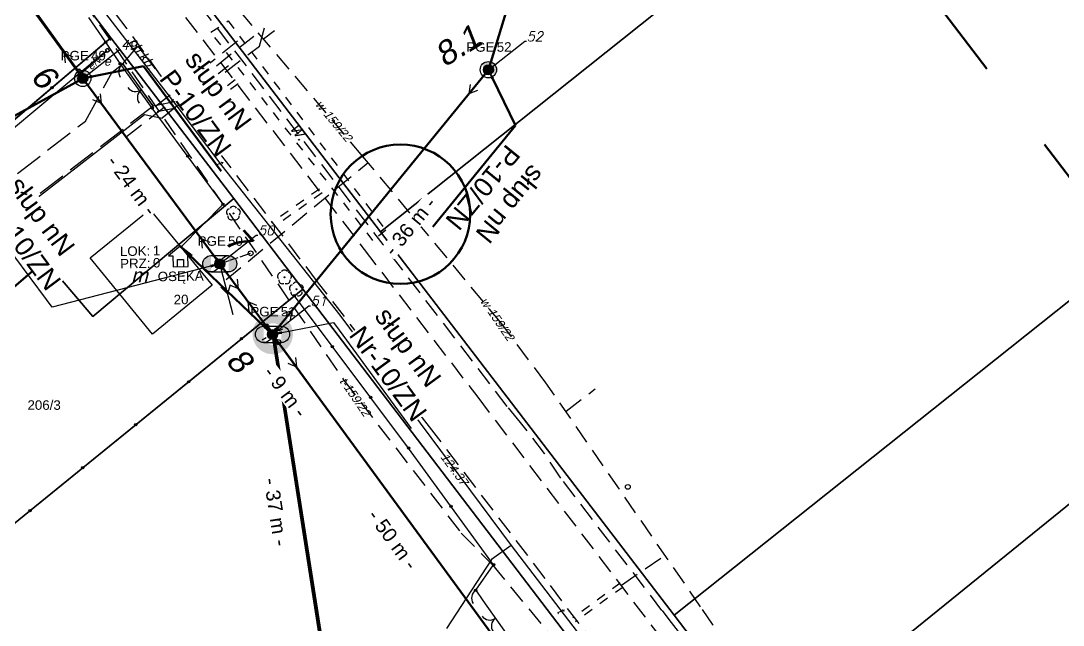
# Model space of a CAD drawing. Header units: metres. Extents: x 7542702 to 7555152, y 5804026 to 5815503.
# Drawn here: x 7544604.7 to 7544714, y 5807635.1 to 5807698.5 of the extents above; entities that cross this region are included whole.
import ezdxf
from ezdxf import colors
from ezdxf.entities.mleader import LeaderData, LeaderLine
from ezdxf.enums import TextEntityAlignment as Align
from ezdxf.math import Vec2, Vec3

# ---------------------------------------------------------------- set-up
doc = ezdxf.new("R2010")
doc.units = ezdxf.units.M
for name, pattern in [('4001', [0]), ('4002', [2, 1, -1]), ('4003', [3, 2, -1]), ('4004', [4, 3, -1])]:
    doc.linetypes.add(name, pattern=pattern)
doc.layers.add('!tele', color=30, linetype='Continuous', lineweight=50, plot=False)
for name, color, linetype, lineweight in [('!trafo', 6, '4002', 50), ('_KABEL_ABONENCKI_NAPOWIETRZNY', 104, 'Continuous', 50), ('_MUFA', 202, 'Continuous', 30), ('_numery slupow etap 4 cz. 2', 7, 'Continuous', 40), ('_PA_OPCJONALNE', 1, 'Continuous', 30), ('_PRZEWIESZENIA', 6, 'Continuous', 50), ('_SIEC_NAPOWIETRZNA', 5, 'Continuous', 50), ('_SLUP_DZIERZAWIONY_ENERGETYCZNY', 1, 'Continuous', 30)]:
    doc.layers.add(name, color=color, linetype=linetype, lineweight=lineweight)
for name, color, linetype in [('_MM mufy', 3, 'Continuous'), ('_MM opisy', 7, 'Continuous'), ('_MM slupy', 5, 'Continuous'), ('Budynki', 7, 'Continuous'), ('Drogi', 135, 'Continuous'), ('Dzialki', 165, 'Continuous'), ('Linie_napowietrzne', 184, 'Continuous'), ('makro-numeracja-punktow', 7, 'Continuous'), ('Ogrodzenia', 184, 'Continuous'), ('Projekty', 252, 'Continuous'), ('Roslinnosc', 104, 'Continuous'), ('Uz_Energia', 1, 'Continuous'), ('Uz_Specjalne', 7, 'Continuous'), ('Uz_Telekomunikacja', 252, 'Continuous'), ('Wody', 184, 'Continuous')]:
    doc.layers.add(name, color=color, linetype=linetype)
doc.layers.add('DIM', color=7, linetype='Continuous', plot=False)
doc.layers.get('_MUFA').off()
doc.styles.add('DYN_DIM', font='arial.ttf')
doc.styles.add('GeodText', font='romans.shx', dxfattribs={"oblique": 14.323945})
doc.styles.get("Standard").update_dxf_attribs({"font": 'arial.ttf'})
doc.dimstyles.new('opis linie', dxfattribs={"dimtxt": 1.5, "dimasz": 0.18, "dimexe": 0.18, "dimexo": 0.0625, "dimgap": 2.5, "dimtad": 4, "dimdec": 0, "dimzin": 0, "dimdsep": 46, "dimtxsty": 'Standard', "dimcen": 0.09, "dimse1": 1, "dimse2": 1, "dimsd1": 1, "dimsd2": 1, "dimclrt": 256, "dimadec": 0, "dimazin": 0, "dimtfac": 1, "dimtdec": 0, "dimtofl": 0, "dimtmove": 0, "dimatfit": 3, "dimfxl": 1, "dimtfill": 1, "dimtolj": 1, "dimtzin": 0, "dimarcsym": 0})
doc.dimstyles.get("Standard").update_dxf_attribs({"dimtxt": 0.18, "dimasz": 0.18, "dimexe": 0.18, "dimexo": 0.0625, "dimgap": 0.09, "dimtad": 0, "dimtih": 1, "dimtoh": 1, "dimdec": 4, "dimzin": 0, "dimdsep": 46, "dimtxsty": 'Standard', "dimcen": 0.09, "dimadec": 0, "dimazin": 0, "dimtfac": 1, "dimtdec": 4, "dimtofl": 0, "dimtmove": 0, "dimatfit": 3, "dimfxl": 1, "dimtolj": 1, "dimtzin": 0, "dimarcsym": 0})

# ---------------------------------------------------------------- blocks, each defined once
blk = doc.blocks.new('1281')
at = {"layer": 'Ogrodzenia', "color": 184, "linetype": 'Continuous'}
for radius in [0.24, 0.16, 0.08]:
    blk.add_circle((0, 0), radius, dxfattribs=at)
blk = doc.blocks.new('2284')
at = {"layer": 'Ogrodzenia', "color": 184, "linetype": 'Continuous'}
blk.add_line((0, 0), (0, 1), dxfattribs=at)
blk = doc.blocks.new('1284')
at = {"layer": 'Ogrodzenia', "color": 184, "linetype": 'Continuous'}
blk.add_arc((0, 2), 2, 270, 0, dxfattribs=at)
blk = doc.blocks.new('2283')
at = {"layer": 'Ogrodzenia', "color": 184, "linetype": 'Continuous'}
blk.add_line((0, 0), (0, 1), dxfattribs=at)
blk = doc.blocks.new('1283')
at = {"layer": 'Ogrodzenia', "color": 184, "linetype": 'Continuous'}
for centre, start, end in [((0, 2), 270, 0), ((0, -2), 0, 90)]:
    blk.add_arc(centre, 2, start, end, dxfattribs=at)
blk = doc.blocks.new('1422')
at = {"layer": 'Roslinnosc', "color": 104, "linetype": 'Continuous'}
blk.add_circle((0, 0), 0.1, dxfattribs=at)
for centre, start, end in [((-0.71, 0.23), 102.5, 221.75), ((0, 0.75), 30.19, 149.77), ((0.71, 0.23), 318.3, 77.49), ((-0.44, -0.61), 174.33, 293.45), ((0.44, -0.61), 246.24, 5.74)]:
    blk.add_arc(centre, 0.75, start, end, dxfattribs=at)
blk = doc.blocks.new('1363')
at = {"layer": 'Linie_napowietrzne', "color": 184, "linetype": 'Continuous'}
for p, q in [((0, 1.5), (0, 2.5)), ((-1.5, 0), (-2.5, 0)), ((1.5, 0), (2.5, 0)), ((0, -1.5), (0, -2.5))]:
    blk.add_line(p, q, dxfattribs=at)
blk.add_circle((0, 0), 0.5, dxfattribs=at)
blk = doc.blocks.new('2361')
at = {"layer": 'Linie_napowietrzne', "color": 184, "linetype": 'Continuous'}
for p, q in [((0, 0.66), (0, 1)), ((0, 0.33), (0, 0.6)), ((0, 0), (0, 0.3))]:
    blk.add_line(p, q, dxfattribs=at)
blk = doc.blocks.new('1361')
at = {"layer": 'Linie_napowietrzne', "color": 184, "linetype": 'Continuous'}
blk.add_circle((0, 0), 0.5, dxfattribs=at)
blk = doc.blocks.new('1366')
at = {"layer": 'Linie_napowietrzne', "color": 184, "linetype": 'Continuous'}
for p, q in [((0, 1), (0, 11)), ((-1, 4.8), (0, 6.5)), ((1, 4.8), (0, 6.5))]:
    blk.add_line(p, q, dxfattribs=at)
blk = doc.blocks.new('1766')
at = {"layer": 'Uz_Energia', "color": 1, "linetype": 'Continuous'}
for radius in [0.16, 0.08]:
    blk.add_circle((0, 0), radius, dxfattribs=at)
blk = doc.blocks.new('1756')
at = {"layer": 'Uz_Telekomunikacja', "color": 220, "linetype": 'Continuous'}
for radius in [0.16, 0.08]:
    blk.add_circle((0, 0), radius, dxfattribs=at)
blk = doc.blocks.new('ADRES')
for points in [[(0.79, -2.15), (0.79, -2.15), (0.79, -0.99), (1.24, -0.99), (0, 0), (-1.24, -0.99), (-0.79, -0.99), (-0.79, -2.15), (0.79, -2.15), (0.79, -2.15)], [(-0.31, -2.15), (-0.31, -1.4), (0.31, -1.4), (0.31, -2.15)]]:
    blk.add_lwpolyline(points)
at = {"color": 212, "insert": (-3.15, -0.43), "char_height": 1, "width": 1e-16, "attachment_point": 6}
blk.add_mtext('LOK:  ', dxfattribs=at)
at = {"color": 4, "insert": (-3.15, -1.72), "char_height": 1, "width": 1e-16, "attachment_point": 6}
blk.add_mtext('PRZ: ', dxfattribs=at)
at = {"color": 7}
for tag, flags, p in [('ID_OBSZARU', 13, (29.07, 23.06)), ('WOJEWODZTWO', 13, (23.29, 19.95)), ('POWIAT', 13, (29.07, 18.51)), ('GMINA', 13, (29.07, 16.8)), ('TERC', 13, (29.07, 15.22)), ('SIMC', 13, (29.07, 13.42)), ('ULIC', 13, (29.07, 11.76)), ('SZEROKOSC_GEOGRAFICZNA', 13, (18.71, 10.18)), ('DLUGOSC_GEOGRAFICZNA', 13, (29.07, 8.25)), ('KATEGORIA_STAWKI_JEDNOSTKOWEJ_100', 13, (29.07, 4.77)), ('KWOTA_STAWKI_JEDNOSTKOWEJ_100', 13, (29.07, 2.89)), ('DOFINANSOWANIE_95', 13, (29.07, 0.87)), ('MIEJSCOWOSC', 12, (0, -3.65)), ('ULICA', 12, (0, -4.88)), ('NR_PORZADKOWY', 12, (0, -6.09))]:
    blk.add_attdef(tag, text='', height=1, dxfattribs=dict(at, flags=flags)).set_placement(p, align=Align.CENTER)
at = {"color": 1}
for tag, flags, p in [('ID_PA', 5, (29.07, 21.57)), ('RODZAJ_OBIEKTU', 5, (29.07, 6.63)), ('ZAPAS', 13, (29.07, -2.62))]:
    blk.add_attdef(tag, text='', height=1, dxfattribs=dict(at, flags=flags)).set_placement(p, align=Align.CENTER)
at = {"color": 212, "flags": 12}
blk.add_attdef('LICZBA_LOKALI', text='', height=1, dxfattribs=at).set_placement((-2.88, -0.43), align=Align.MIDDLE_LEFT)
at = {"color": 150, "flags": 12}
for tag, p in [('MUFA', (1.78, -0.93)), ('NUMER_WLOKNA', (1.86, -2.2))]:
    blk.add_attdef(tag, p, '', height=1, dxfattribs=at)
at = {"color": 7, "style": 'DYN_DIM', "flags": 13}
blk.add_attdef('ODC_FUNKCJONALNY', text='', height=1, dxfattribs=at).set_placement((29.07, -1.01), align=Align.CENTER)
at = {"color": 4, "flags": 12}
blk.add_attdef('LICZBA_SED_W_DANYM_PA', text='', height=1, dxfattribs=at).set_placement((-2.88, -1.72), align=Align.MIDDLE_LEFT)
blk = doc.blocks.new('SLUP_DZIERZAWIONY')
h = blk.add_hatch(color=256)
h.dxf.hatch_style = 1
h.paths.add_polyline_path([(0.53, 0, 1), (-0.53, 0, 1)])
at = {"lineweight": 30}
blk.add_circle((0, 0), 0.527, dxfattribs=at)
at = {"color": 7, "style": 'DYN_DIM', "flags": 13}
blk.add_attdef('ODC_FUNKCJONALNY', text='', height=1, dxfattribs=at).set_placement((0.36, 3.33), align=Align.CENTER)
at = {"color": 7, "flags": 12}
blk.add_attdef('WLASCICIEL', text='', height=1, dxfattribs=at).set_placement((0.63, 1.89), align=Align.RIGHT)
blk.add_attdef('SLUP_NUMER', (0.87, 1.89), '', height=1, dxfattribs=at)
blk.add_attdef('TYP', text='', height=1, dxfattribs=at).set_placement((0, -2.82), align=Align.CENTER)
blk = doc.blocks.new('MUFA_II')
at = {"layer": '_MM mufy'}
h = blk.add_hatch(color=256, dxfattribs=at)
h.dxf.hatch_style = 1
h.paths.add_polyline_path([(2.15, 0.12, 1), (-2.1, -0.05, 1)])
h.paths.add_polyline_path([(-1.1, -0.01, -1), (1.15, 0.08, -1)], flags=16)
h.paths.add_polyline_path([(-0.83, 0, -1), (0.88, 0.07, -1)], flags=0)
blk = doc.blocks.new('ZN')
at = {"layer": '_MM slupy', "transparency": 33554687}
h = blk.add_hatch(color=256, dxfattribs=at)
h.dxf.hatch_style = 1
h.paths.add_polyline_path([(0, -0.86), (0, 0.86, 1)])
at = {"layer": '_MM slupy'}
blk.add_circle((0, 0), 0.857, dxfattribs=at)
blk = doc.blocks.new('R')
at = {"layer": '_MM slupy', "transparency": 33554687}
h = blk.add_hatch(color=256, dxfattribs=at)
h.dxf.hatch_style = 1
h.paths.add_polyline_path([(-0.93, -0.86), (-0.93, 0.86, 1)])
h = blk.add_hatch(color=256, dxfattribs=at)
h.dxf.hatch_style = 1
h.paths.add_polyline_path([(0.93, 0.86), (0.93, -0.86, 1)])
at = {"layer": '_MM slupy'}
for points in [[(-0.93, 0.86), (0.93, 0.86)], [(-0.93, -0.86), (0.93, -0.86)]]:
    blk.add_lwpolyline(points, dxfattribs=at)
for centre in [(-0.93, 0), (0.93, 0)]:
    blk.add_circle(centre, 0.857, dxfattribs=at)
blk = doc.blocks.new('*D235')
at = {"layer": 'Defpoints', "color": 0}
for p in [(7544631.85, 5807665.73), (7544631.11, 5807665.61), (7544636.81, 5807629.11)]:
    blk.add_point(p, dxfattribs=at)
at = {"layer": 'DIM', "insert": (7544631.47, 5807646.97), "char_height": 1.5, "attachment_point": 5, "rotation": 278.8759, "bg_fill": 3, "box_fill_scale": 1.1, "bg_fill_color": 9, "bg_fill_true_color": 13158600, "bg_fill_transparency": 0}
blk.add_mtext('\\A1;- 37 m -', dxfattribs=at)
blk = doc.blocks.new('*D245')
at = {"layer": 'Defpoints', "color": 0}
for p in [(7544631.72, 5807666.05), (7544631.11, 5807665.61), (7544660.41, 5807625.52)]:
    blk.add_point(p, dxfattribs=at)
at = {"layer": 'DIM', "insert": (7544643.73, 5807644.08), "char_height": 1.5, "attachment_point": 5, "rotation": 306.1614, "bg_fill": 3, "box_fill_scale": 1.1, "bg_fill_color": 9, "bg_fill_true_color": 13158600, "bg_fill_transparency": 0}
blk.add_mtext('\\A1;- 50 m -', dxfattribs=at)
blk = doc.blocks.new('*D246')
at = {"layer": 'Defpoints', "color": 0}
for p in [(7544653.76, 5807693.39), (7544654.34, 5807692.92), (7544631.11, 5807665.61)]:
    blk.add_point(p, dxfattribs=at)
at = {"layer": 'DIM', "insert": (7544645.55, 5807676.96), "char_height": 1.5, "attachment_point": 5, "rotation": 50.8084, "bg_fill": 3, "box_fill_scale": 1.1, "bg_fill_color": 9, "bg_fill_true_color": 13158600, "bg_fill_transparency": 0}
blk.add_mtext('\\A1;- 36 m -', dxfattribs=at)
blk = doc.blocks.new('*D247')
at = {"layer": 'Defpoints', "color": 0}
for p in [(7544626.18, 5807673.47), (7544625.58, 5807673.02), (7544631.11, 5807665.61)]:
    blk.add_point(p, dxfattribs=at)
at = {"layer": 'DIM', "insert": (7544632.47, 5807659.58), "char_height": 1.5, "attachment_point": 5, "rotation": 306.7336, "bg_fill": 3, "box_fill_scale": 1.1, "bg_fill_color": 9, "bg_fill_true_color": 13158600, "bg_fill_transparency": 0}
blk.add_mtext('\\A1;- 9 m -', dxfattribs=at)
blk = doc.blocks.new('*D248')
at = {"layer": 'Defpoints', "color": 0}
for p in [(7544611.21, 5807692.48), (7544611.81, 5807692.93), (7544625.58, 5807673.02)]:
    blk.add_point(p, dxfattribs=at)
at = {"layer": 'DIM', "insert": (7544616.38, 5807681.26), "char_height": 1.5, "attachment_point": 5, "rotation": 306.4436, "bg_fill": 3, "box_fill_scale": 1.1, "bg_fill_color": 9, "bg_fill_true_color": 13158600, "bg_fill_transparency": 0}
blk.add_mtext('\\A1;- 24 m -', dxfattribs=at)
blk = doc.blocks.new('*D249')
at = {"layer": 'Defpoints', "color": 0}
for p in [(7544594.87, 5807715.01), (7544595.48, 5807715.45), (7544611.21, 5807692.48)]:
    blk.add_point(p, dxfattribs=at)
at = {"layer": 'DIM', "insert": (7544601, 5807702.27), "char_height": 1.5, "attachment_point": 5, "rotation": 305.9517, "bg_fill": 3, "box_fill_scale": 1.1, "bg_fill_color": 9, "bg_fill_true_color": 13158600, "bg_fill_transparency": 0}
blk.add_mtext('\\A1;- 28 m -', dxfattribs=at)
blk = doc.blocks.new('q')
at = {"layer": '_MM slupy'}
blk.add_blockref('ZN', (0, 0), dxfattribs=at)
at = {"layer": '_MM opisy'}
ml = blk.add_multileader_mtext('Standard', dxfattribs=at)
ml.set_content('\\pxql;słup nN\\PP-10/ZN', color=256)
ml.set_leader_properties()
ml.build(insert=Vec2(0, 0))
ml.multileader.update_dxf_attribs({"has_text_frame": 1, "text_left_attachment_type": 5, "text_right_attachment_type": 5, "dogleg_length": 1, "arrow_head_size": 1})
ctx = ml.context
ctx.base_point, ctx.char_height, ctx.arrow_head_size, ctx.landing_gap_size, ctx.plane_origin = Vec3(3.75, 5.9), 2, 1, 1, Vec3(1.72, -1.42)
ctx.left_attachment, ctx.right_attachment = 5, 5
notes = []
notes.append((ctx, [(0, (1, 1, 0), (2.75, 5.9), (1, 0), 1, [(0, [(0, 0), (2.75, 5.9)], 0, [])])]))
ctx.mtext.insert, ctx.mtext.flow_direction = Vec3(4.75, 11.7), 5
ctx.mtext.has_bg_fill, ctx.mtext.bg_color, ctx.mtext.bg_scale_factor, ctx.mtext.bg_transparency, ctx.mtext.use_window_bg_color = 1, -1023410175, 1, 0, 1
for ctx, leaders in notes:
    for number, flags, end, landing, length, lines in leaders:
        leader = LeaderData()
        leader.index, (leader.has_last_leader_line, leader.has_dogleg_vector, leader.attachment_direction) = number, flags
        leader.last_leader_point, leader.dogleg_vector, leader.dogleg_length = Vec3(end), Vec3(landing), length
        for number, points, colour, breaks in lines:
            line = LeaderLine()
            line.index, line.vertices, line.color, line.breaks = number, Vec3.list(points), colors.encode_raw_color(colour), breaks
            leader.lines.append(line)
        ctx.leaders.append(leader)

msp = doc.modelspace()

# ---------------------------------------------------------------- linework, layer by layer
at = {"layer": '!tele'}
for points in [[(7544613.54, 5807741.48), (7544594.87, 5807715.01), (7544611.21, 5807692.48), (7544625.58, 5807673.02), (7544631.11, 5807665.61)], [(7544653.76, 5807693.39), (7544631.11, 5807665.61), (7544660.41, 5807625.52), (7544679.18, 5807600.29), (7544699.64, 5807572.23), (7544736.56, 5807532.57), (7544766.44, 5807502.21), (7544796.55, 5807470.5), (7544820.72, 5807444.84), (7544854.19, 5807408.04), (7544891.7, 5807368.59), (7544929.19, 5807327.08)], [(7544631.11, 5807665.61), (7544636.81, 5807629.11), (7544648.15, 5807585.19), (7544658.31, 5807547.54)]]:
    msp.add_lwpolyline(points, dxfattribs=at)
at = {"layer": '!trafo', "ltscale": 10}
msp.add_lwpolyline([(7544082.13, 5808448.38), (7544167.59, 5808501.43), (7544481.87, 5807987.87), (7544782.88, 5807592.58), (7544936.53, 5807377.47), (7545050.37, 5807475.25), (7545086.68, 5807419.38), (7544929.65, 5807282.21), (7544686.61, 5807553.19), (7544696.16, 5807510.34), (7544647.98, 5807511.04), (7544607.69, 5807611.16), (7544447.06, 5807862.58)], close=True, dxfattribs=at)
at = {"layer": '_KABEL_ABONENCKI_NAPOWIETRZNY'}
for points in [[(7544661.65, 5807719.31), (7544653.76, 5807693.39), (7544631.11, 5807665.61)], [(7544563.8, 5807666.58), (7544611.21, 5807692.48), (7544611.12, 5807692.73), (7544595.21, 5807714.81), (7544594.87, 5807715.01)], [(7544621.46, 5807674.84), (7544631.11, 5807665.61)]]:
    msp.add_lwpolyline(points, dxfattribs=at)
for points, elevation in [([(7544621.51, 5807620.06), (7544636.81, 5807629.11), (7544636.9, 5807629.53), (7544631.3, 5807665.35), (7544631.11, 5807665.61)], 125.54), ([(7544640.56, 5807594.04), (7544648.15, 5807585.19), (7544648.21, 5807585.57), (7544636.9, 5807629.53), (7544631.3, 5807665.35), (7544631.11, 5807665.61)], 125.62), ([(7544662.05, 5807524.4), (7544658.31, 5807547.54), (7544648.15, 5807585.19), (7544648.21, 5807585.57), (7544636.9, 5807629.53), (7544631.3, 5807665.35), (7544631.11, 5807665.61)], 123.77)]:
    msp.add_lwpolyline(points, dxfattribs=dict(at, elevation=elevation))
at = {"layer": '_SIEC_NAPOWIETRZNA'}
for points in [[(7544631.11, 5807665.61), (7544625.58, 5807673.02), (7544611.21, 5807692.48), (7544594.87, 5807715.01), (7544565.97, 5807753.95), (7544535.26, 5807795.81), (7544505.8, 5807838.17), (7544486.31, 5807862.47)], [(7544653.76, 5807693.39), (7544631.11, 5807665.61)], [(7544699.64, 5807572.23), (7544679.18, 5807600.29), (7544660.41, 5807625.52), (7544631.11, 5807665.61)], [(7544631.11, 5807665.61), (7544636.81, 5807629.11), (7544648.15, 5807585.19), (7544658.31, 5807547.54)]]:
    msp.add_lwpolyline(points, dxfattribs=at)
at = {"layer": 'Budynki', "color": 7, "linetype": '4001'}
msp.add_polyline3d([(7544611.97, 5807673.65, 0), (7544618.26, 5807678.72, 0), (7544624.79, 5807670.76, 0), (7544618.54, 5807665.64, 0), (7544611.97, 5807673.65, 0)], dxfattribs=at)
at = {"layer": 'Drogi', "color": 8, "linetype": '4003'}
for p, q in [((7544615.86, 5807697.7, 125.11), (7544606.16, 5807710.22, 125)), ((7544620.16, 5807701.27, 125.05), (7544640.74, 5807674.51, 125.21)), ((7544619.37, 5807692.83, 125.13), (7544615.86, 5807697.7, 125.11)), ((7544635.84, 5807671.13, 125.19), (7544619.37, 5807692.83, 125.13)), ((7544640.74, 5807674.51, 125.21), (7544652.64, 5807659.01, 125.24)), ((7544647.82, 5807655.59, 125.24), (7544635.84, 5807671.13, 125.19)), ((7544652.64, 5807659.01, 125.24), (7544671.63, 5807634.02, 125.4)), ((7544659.71, 5807640, 125.31), (7544647.82, 5807655.59, 125.24)), ((7544666.87, 5807630.45, 125.38), (7544659.71, 5807640, 125.31))]:
    msp.add_line(p, q, dxfattribs=at)
at = {"layer": 'Drogi', "color": 8, "linetype": '4004'}
for p, q in [((7544615.42, 5807694.01), (7544616.99, 5807695.86)), ((7544616.99, 5807695.86), (7544621.36, 5807690.13)), ((7544611.48, 5807687.99, 126.12), (7544614.28, 5807693.14, 125.19)), ((7544614.28, 5807693.14, 125.19), (7544615.42, 5807694.01, 125.61)), ((7544618.6, 5807689.57), (7544615.42, 5807694.01)), ((7544615.42, 5807694.01, 125.61), (7544616.1, 5807693, 125.61)), ((7544616.1, 5807693, 125.61), (7544618.6, 5807689.57, 125.61)), ((7544621.36, 5807690.13), (7544618.6, 5807689.57)), ((7544618.6, 5807689.57, 125.61), (7544565.95, 5807648.86, 124.94)), ((7544575.88, 5807660.47, 125), (7544611.48, 5807687.99, 126.12))]:
    msp.add_line(p, q, dxfattribs=at)
at = {"layer": 'Dzialki'}
for p, q in [((7544642.44, 5807676.39), (7545023.28, 5807980.02)), ((7545023.28, 5807980.02), (7544642.44, 5807676.39)), ((7544614.17, 5807696.74), (7544604.82, 5807708.99)), ((7544604.82, 5807708.99), (7544614.17, 5807696.74)), ((7544614.17, 5807696.74), (7544604.82, 5807708.99)), ((7544622.9, 5807701.94), (7544642.44, 5807676.39)), ((7544642.44, 5807676.39), (7544622.9, 5807701.94)), ((7544622.9, 5807701.94), (7544642.44, 5807676.39)), ((7544614.17, 5807696.74), (7544574.11, 5807662.87)), ((7544574.11, 5807662.87), (7544614.17, 5807696.74)), ((7544627.04, 5807679.87), (7544614.17, 5807696.74)), ((7544614.17, 5807696.74), (7544627.04, 5807679.87)), ((7544627.04, 5807679.87), (7544614.17, 5807696.74)), ((7544742.1, 5807691.01), (7544673.24, 5807636.12)), ((7544673.24, 5807636.12), (7544742.1, 5807691.01)), ((7544612.25, 5807667.5), (7544627.04, 5807679.87)), ((7544627.04, 5807679.87), (7544612.25, 5807667.5)), ((7544634.29, 5807670.37), (7544627.04, 5807679.87)), ((7544627.04, 5807679.87), (7544634.29, 5807670.37)), ((7544634.29, 5807670.37), (7544627.04, 5807679.87)), ((7544683.57, 5807622.61), (7544751.43, 5807677.59)), ((7544751.43, 5807677.59), (7544683.57, 5807622.61)), ((7544673.24, 5807636.12), (7544642.44, 5807676.39)), ((7544642.44, 5807676.39), (7544673.24, 5807636.12)), ((7544642.44, 5807676.39), (7544673.24, 5807636.12)), ((7544580.52, 5807650.51), (7544607.28, 5807673.37)), ((7544607.28, 5807673.37), (7544580.52, 5807650.51)), ((7544607.28, 5807673.37), (7544612.25, 5807667.5)), ((7544612.25, 5807667.5), (7544607.28, 5807673.37)), ((7544592.65, 5807636.51), (7544634.29, 5807670.37)), ((7544634.29, 5807670.37), (7544592.65, 5807636.51)), ((7544665.37, 5807629.62), (7544634.29, 5807670.37)), ((7544634.29, 5807670.37), (7544665.37, 5807629.62)), ((7544665.37, 5807629.62), (7544634.29, 5807670.37)), ((7544683.57, 5807622.61), (7544673.24, 5807636.12)), ((7544673.24, 5807636.12), (7544683.57, 5807622.61)), ((7544673.24, 5807636.12), (7544683.57, 5807622.61))]:
    msp.add_line(p, q, dxfattribs=at)
at = {"layer": 'Ogrodzenia', "color": 184, "linetype": '4001'}
for p, q in [((7544613.62, 5807696.28), (7544611.86, 5807698.87)), ((7544574.11, 5807662.87), (7544613.62, 5807696.28)), ((7544615.13, 5807694.03, 125.61), (7544613.62, 5807696.28, 125.63)), ((7544618.5, 5807689.36, 125.63), (7544615.13, 5807694.03, 125.61)), ((7544625.92, 5807679.28, 125.69), (7544618.5, 5807689.36, 125.63)), ((7544621.53, 5807674.8, 125.59), (7544625.92, 5807679.28, 125.69)), ((7544580.41, 5807650.57, 125.13), (7544607.17, 5807673.36, 125.3)), ((7544633.41, 5807669.66, 125.12), (7544583.46, 5807629.04, 124.58)), ((7544645.39, 5807653.67, 125.26), (7544633.41, 5807669.66, 125.12)), ((7544654.3, 5807641.43, 125.22), (7544645.39, 5807653.67, 125.26)), ((7544652.43, 5807638.75, 125.13), (7544654.3, 5807641.43, 125.22))]:
    msp.add_line(p, q, dxfattribs=at)
at = {"layer": 'Projekty', "linetype": '4003'}
for p, q in [((7544607.88, 5807705.52), (7544638.56, 5807660.85)), ((7544640.6, 5807684.3), (7544622.5, 5807705.71)), ((7544655.72, 5807658.05), (7544624.13, 5807699.32)), ((7544629.74, 5807695.88), (7544630.29, 5807697.82)), ((7544630.18, 5807696.62), (7544631.31, 5807697.5)), ((7544615.81, 5807686.37), (7544629.61, 5807697.29)), ((7544618.85, 5807689.55), (7544627.97, 5807696.84)), ((7544621.38, 5807689.49), (7544629.74, 5807695.88)), ((7544619, 5807689.01), (7544621.38, 5807689.49)), ((7544655.15, 5807666.7), (7544640.6, 5807684.3)), ((7544626.24, 5807671.36), (7544641.13, 5807683.66)), ((7544659.78, 5807660.54), (7544655.15, 5807666.7)), ((7544638.56, 5807660.85), (7544650.9, 5807644.75)), ((7544676.02, 5807637.01), (7544659.78, 5807660.54)), ((7544661.91, 5807657.54), (7544664.97, 5807659.91)), ((7544657.14, 5807656.37), (7544655.72, 5807658.05)), ((7544659.63, 5807653.11), (7544657.14, 5807656.37)), ((7544661.36, 5807650.53), (7544659.63, 5807653.11)), ((7544671.96, 5807636.64), (7544661.36, 5807650.53)), ((7544650.9, 5807644.75), (7544654.18, 5807641.43)), ((7544667.73, 5807639.29), (7544672.33, 5807642.47)), ((7544654.18, 5807641.43), (7544674.12, 5807617.1)), ((7544671.97, 5807636.64), (7544672.7, 5807635.69)), ((7544685.83, 5807622.72), (7544676.02, 5807637.01)), ((7544672.7, 5807635.69), (7544720.32, 5807573.34))]:
    msp.add_line(p, q, dxfattribs=at)
msp.add_polyline3d([(7544610.83, 5807693.5, 0), (7544611.31, 5807692.86, 0), (7544611.07, 5807692.68, 0), (7544610.59, 5807693.32, 0), (7544610.83, 5807693.5, 0)], dxfattribs=at)
at = {"layer": 'Uz_Energia', "color": 1, "linetype": '4001'}
for p, q in [((7544570.82, 5807659.72), (7544613.67, 5807695.36)), ((7544611.02, 5807692.98), (7544613.71, 5807695.35)), ((7544611.21, 5807692.48), (7544611.02, 5807692.98))]:
    msp.add_line(p, q, dxfattribs=at)
msp.add_polyline3d([(7544613.82, 5807695.19, 0), (7544613.59, 5807695.51, 0), (7544613.79, 5807695.66, 0), (7544614.02, 5807695.34, 0), (7544613.82, 5807695.19, 0)], dxfattribs=at)
at = {"layer": 'Uz_Specjalne', "color": 7, "linetype": '4002'}
for p, q in [((7544627.18, 5807692.32, 123.57), (7544622.54, 5807688.65, 123.67)), ((7544627.5, 5807691.92, 123.57), (7544622.86, 5807688.25, 123.67)), ((7544636.03, 5807680.86, 123.57), (7544630.99, 5807677.31, 123.47)), ((7544636.31, 5807680.46, 123.57), (7544631.27, 5807676.91, 123.47)), ((7544667.58, 5807639.49, 123.77), (7544662.61, 5807635.85, 123.67)), ((7544667.88, 5807639.09, 123.77), (7544662.91, 5807635.45, 123.67))]:
    msp.add_line(p, q, dxfattribs=at)
at = {"layer": 'Uz_Telekomunikacja', "linetype": '4001'}
for p, q in [((7544608.3, 5807706.18, 124.97), (7544621.09, 5807689.55, 125.18)), ((7544621.09, 5807689.55, 125.18), (7544626.49, 5807693.82, 125)), ((7544561.92, 5807645.48), (7544617.7, 5807688.69)), ((7544617.7, 5807688.69), (7544619.53, 5807688.29, 125.18)), ((7544621.09, 5807689.55, 125.18), (7544619.53, 5807688.29, 125.18)), ((7544621.09, 5807689.55, 125.18), (7544625.8, 5807683.29, 125.14)), ((7544625.8, 5807683.29, 125.14), (7544638.17, 5807667.63, 125.04)), ((7544638.17, 5807667.63, 125.04), (7544656.14, 5807643.44, 125.22)), ((7544656.14, 5807643.44, 125.22), (7544654.09, 5807641.97, 125.22)), ((7544656.14, 5807643.44, 125.22), (7544666.64, 5807629.75, 125.23)), ((7544654.09, 5807641.97, 125.22), (7544649.35, 5807634.72, 125.28))]:
    msp.add_line(p, q, dxfattribs=at)
at = {"layer": 'Wody', "color": 184, "linetype": '4002'}
msp.add_polyline3d([(7544626.45, 5807698.51, 125), (7544643, 5807676.54, 125), (7544641.65, 5807675.47, 125.1), (7544624.65, 5807697.32, 125), (7544626.45, 5807698.51, 125)], dxfattribs=at)

# ---------------------------------------------------------------- block references
at = {"layer": '_MUFA'}
msp.add_blockref('MUFA_II', (7544631.11, 5807665.61), dxfattribs=at)
at = {"layer": '_PA_OPCJONALNE'}
ref = msp.add_blockref('ADRES', (7544621.43, 5807674.86), dxfattribs=dict(at, rotation=1))
ref.add_attrib('MIEJSCOWOSC', 'OSĘKA', dxfattribs={"layer": '0', "color": 7, "height": 1, "rotation": 1, "flags": 12}).set_placement((7544621.49, 5807671.22), align=Align.CENTER)
ref.add_attrib('NR_PORZADKOWY', '20', dxfattribs={"layer": '0', "color": 7, "height": 1, "rotation": 1, "flags": 12}).set_placement((7544621.53, 5807668.77), align=Align.CENTER)
ref.add_attrib('LICZBA_LOKALI', '1', (7544618.56, 5807673.9), dxfattribs={"layer": '0', "color": 212, "height": 1, "rotation": 1, "flags": 12})
ref.add_attrib('LICZBA_SED_W_DANYM_PA', '0', (7544618.58, 5807672.62), dxfattribs={"layer": '0', "color": 4, "height": 1, "rotation": 1, "flags": 12})
at = {"layer": '_SLUP_DZIERZAWIONY_ENERGETYCZNY'}
for p, values in [((7544653.76, 5807693.39), {'WLASCICIEL': 'PGE', 'SLUP_NUMER': '52'}), ((7544611.21, 5807692.48), {'WLASCICIEL': 'PGE', 'SLUP_NUMER': '49'}), ((7544625.58, 5807673.02), {'WLASCICIEL': 'PGE', 'SLUP_NUMER': '50'}), ((7544631.11, 5807665.61), {'WLASCICIEL': 'PGE', 'SLUP_NUMER': '51'})]:
    msp.add_blockref('SLUP_DZIERZAWIONY', p, dxfattribs=at).add_auto_attribs(values)
at = {"layer": 'Linie_napowietrzne', "color": 184}
for name, p, xscale, yscale, zscale, rotation in [('1366', (7544611.21, 5807692.48), 0.5, 0.5, 0.5, 35.95169499999997), ('1366', (7544611.21, 5807692.48), 0.5, 0.5, 0.5, 35.95169499999997), ('1366', (7544653.76, 5807693.39), 0.5, 0.5, 0.5, 140.808442), ('1366', (7544653.76, 5807693.39), 0.5, 0.5, 0.5, 140.808442), ('1361', (7544653.76, 5807693.39), 0.5, 0.5, 0.5, 320.808442), ('1361', (7544653.76, 5807693.39), 0.5, 0.5, 0.5, 320.808442), ('1361', (7544611.21, 5807692.48), 0.4999999999999999, 0.4999999999999999, 0.4999999999999999, 215.9516949999999), ('1361', (7544611.21, 5807692.48), 0.5, 0.5, 0.5, 216.443562), ('1361', (7544611.21, 5807692.48), 0.4999999999999999, 0.4999999999999999, 0.4999999999999999, 215.9516949999999), ('1361', (7544611.21, 5807692.48), 0.5, 0.5, 0.5, 216.443562), ('1366', (7544611.21, 5807692.48), 0.5, 0.5, 0.5, 216.443562), ('1366', (7544611.21, 5807692.48), 0.5, 0.5, 0.5, 216.443562), ('1366', (7544625.58, 5807673.02), 0.5, 0.5, 0.5, 36.44356199999999), ('1366', (7544625.58, 5807673.02), 0.5, 0.5, 0.5, 36.44356199999999), ('1361', (7544625.58, 5807673.02), 0.5, 0.5, 0.5, 216.717035), ('1361', (7544625.58, 5807673.02), 0.5, 0.5, 0.5, 216.443562), ('1361', (7544625.58, 5807673.02), 0.5, 0.5, 0.5, 216.717035), ('1361', (7544625.58, 5807673.02), 0.5, 0.5, 0.5, 216.443562), ('1366', (7544625.58, 5807673.02), 0.4999999999999997, 0.4999999999999997, 0.4999999999999997, 194.3459139999998), ('1366', (7544625.58, 5807673.02), 0.4999999999999995, 0.4999999999999995, 0.4999999999999995, 194.3459139999997), ('1361', (7544625.58, 5807673.02), 0.4999999999999997, 0.4999999999999997, 0.4999999999999997, 194.3459139999998), ('1361', (7544625.58, 5807673.02), 0.4999999999999995, 0.4999999999999995, 0.4999999999999995, 194.3459139999997), ('1366', (7544625.58, 5807673.02), 0.5, 0.5, 0.5, 216.717035), ('1366', (7544625.58, 5807673.02), 0.5, 0.5, 0.5, 216.717035), ('1366', (7544630.51, 5807666.41), 0.5, 0.5, 0.5, 36.71703500000001), ('1366', (7544630.51, 5807666.41), 0.5, 0.5, 0.5, 36.71703500000001), ('1366', (7544631.11, 5807665.61), 0.5, 0.5, 0.5, 320.808442), ('1366', (7544631.11, 5807665.61), 0.5, 0.5, 0.5, 320.808442), ('1363', (7544631.11, 5807665.61), 0.5, 0.5, 0.5, 298.529369), ('1363', (7544631.11, 5807665.61), 0.5, 0.5, 0.5, 298.529369), ('1361', (7544630.51, 5807666.41), 0.5, 0.5, 0.5, 216.717035), ('1361', (7544630.51, 5807666.41), 0.5, 0.5, 0.5, 216.717035), ('1361', (7544631.11, 5807665.61), 0.5, 0.5, 0.5, 320.808442), ('1361', (7544631.11, 5807665.61), 0.5, 0.5, 0.5, 320.808442), ('1361', (7544631.71, 5807664.81), 0.4999999999999999, 0.4999999999999999, 0.4999999999999999, 216.1468489999999), ('1361', (7544631.71, 5807664.81), 0.4999999999999999, 0.4999999999999999, 0.4999999999999999, 216.1468489999999), ('1366', (7544631.71, 5807664.81), 0.4999999999999999, 0.4999999999999999, 0.4999999999999999, 216.1468489999999), ('1366', (7544631.71, 5807664.81), 0.4999999999999999, 0.4999999999999999, 0.4999999999999999, 216.1468489999999)]:
    msp.add_blockref(name, p, dxfattribs=dict(at, xscale=xscale, yscale=yscale, zscale=zscale, rotation=rotation))
at = {"layer": 'Linie_napowietrzne', "color": 184, "xscale": 0.5, "yscale": 0.5, "zscale": 0.5}
for p in [(7544653.76, 5807693.39, 125.82), (7544653.76, 5807693.39, 125.82), (7544611.21, 5807692.48), (7544611.21, 5807692.48), (7544628.82, 5807674.12), (7544628.82, 5807674.12), (7544625.58, 5807673.02), (7544625.58, 5807673.02), (7544630.51, 5807666.41), (7544630.51, 5807666.41), (7544631.11, 5807665.61), (7544631.11, 5807665.61), (7544631.71, 5807664.81), (7544631.71, 5807664.81), (7544668.38, 5807649.6, 125.37), (7544668.38, 5807649.6, 125.37)]:
    msp.add_blockref('1361', p, dxfattribs=at)
at = {"layer": 'Linie_napowietrzne', "color": 184}
for p, xscale, yscale, rotation in [((7544625.58, 5807673.02), 0.4999999999999996, 3.421637, 288.752667), ((7544625.58, 5807673.02), 0.4999999999999994, 3.421637, 288.752667), ((7544630.51, 5807666.41), 0.5, 2, 216.869898), ((7544630.51, 5807666.41), 0.5, 2, 216.869898)]:
    msp.add_blockref('2361', p, dxfattribs=dict(at, xscale=xscale, yscale=yscale, rotation=rotation))
at = {"layer": 'Ogrodzenia', "color": 184, "xscale": 0.5, "yscale": 0.5, "zscale": 0.5}
for p in [(7544613.62, 5807696.28), (7544613.62, 5807696.28), (7544613.62, 5807696.28), (7544615.13, 5807694.03), (7544615.13, 5807694.03), (7544607.98, 5807691.51), (7544618.5, 5807689.36), (7544618.5, 5807689.36), (7544622.21, 5807684.32), (7544625.92, 5807679.28), (7544625.92, 5807679.28), (7544621.53, 5807674.8), (7544607.17, 5807673.36), (7544633.41, 5807669.66), (7544633.41, 5807669.66), (7544627.86, 5807665.15), (7544637.4, 5807664.33), (7544622.31, 5807660.63), (7544641.4, 5807659), (7544616.76, 5807656.12), (7544645.39, 5807653.67), (7544645.39, 5807653.67), (7544611.21, 5807651.61), (7544605.66, 5807647.09), (7544649.84, 5807647.55), (7544654.3, 5807641.43), (7544654.3, 5807641.43), (7544652.43, 5807638.75)]:
    msp.add_blockref('1281', p, dxfattribs=at)
for name, p, rotation in [('1284', (7544615.42, 5807694.01), 213.951094), ('1283', (7544617.35, 5807691.29), 216.086922), ('1284', (7544652.43, 5807638.75), 214.172547), ('1283', (7544654.49, 5807635.81), 215.50837)]:
    msp.add_blockref(name, p, dxfattribs=dict(at, rotation=rotation))
at = {"layer": 'Ogrodzenia', "color": 184, "xscale": 0.5}
for name, p, yscale, rotation in [('2284', (7544615.42, 5807694.01, 125.61), 1.21758, 213.951094), ('2283', (7544616.1, 5807693, 125.61), 4.244396, 216.086922), ('2284', (7544652.43, 5807638.75, 125.13), 1.31746, 214.172547), ('2283', (7544653.17, 5807637.66, 125.32), 4.545283, 215.50837)]:
    msp.add_blockref(name, p, dxfattribs=dict(at, yscale=yscale, rotation=rotation))
at = {"layer": 'Roslinnosc', "color": 104, "xscale": 0.5, "yscale": 0.5, "zscale": 0.5}
for p in [(7544627.01, 5807678.31), (7544632.37, 5807671.61, 125.71), (7544633.62, 5807670.34, 125.72)]:
    msp.add_blockref('1422', p, dxfattribs=at)
at = {"layer": 'Uz_Energia', "color": 1, "xscale": 0.5, "yscale": 0.5, "zscale": 0.5}
msp.add_blockref('1766', (7544612.2, 5807694.14), dxfattribs=at)
at = {"layer": 'Uz_Telekomunikacja', "xscale": 0.5, "yscale": 0.5, "zscale": 0.5}
msp.add_blockref('1756', (7544650.12, 5807651.54), dxfattribs=at)

# ---------------------------------------------------------------- texts
at = {"layer": '_numery slupow etap 4 cz. 2', "oblique": 10}
msp.add_text('7', height=2.5, rotation=311.9867, dxfattribs=at).set_placement((7544625.92, 5807675.41))
at = {"layer": 'Budynki', "color": 7, "oblique": 15}
msp.add_text('m', height=1.5, rotation=359.97, dxfattribs=at).set_placement((7544616.28, 5807671.06))
at = {"layer": 'Drogi', "color": 8, "oblique": 15}
msp.add_text('ch.kb. ', height=1, rotation=307.0565, dxfattribs=at).set_placement((7544615.92, 5807696.26))
at = {"layer": 'Dzialki'}
msp.add_text('206/3', height=1, dxfattribs=at).set_placement((7544605.41, 5807657.69))
at = {"layer": 'makro-numeracja-punktow', "color": 6, "char_height": 1, "attachment_point": 7, "line_spacing_factor": 0.8, "style": 'GeodText'}
for s, insert in [('52', (7544657.76, 5807696.39)), ('49', (7544615.21, 5807695.48)), ('50', (7544629.58, 5807676.02)), ('51', (7544635.11, 5807668.61))]:
    msp.add_mtext(s, dxfattribs=dict(at, insert=insert))
at = {"layer": 'Projekty', "oblique": 15}
for s, rotation, p in [('w-159/22', 309.6679, (7544635.54, 5807689.73)), ('w-159/22', 304.5024, (7544652.85, 5807669.09)), ('t-159/22', 304.4798, (7544638.09, 5807660.71))]:
    msp.add_text(s, height=0.9, rotation=rotation, dxfattribs=at).set_placement(p)
at = {"layer": 'Uz_Energia', "color": 1, "oblique": 15}
for s, height, rotation, p in [('eN', 0.81, 41.3891, (7544612.08, 5807693.28)), ('e', 0.9, 359.97, (7544613.44, 5807693.82))]:
    msp.add_text(s, height=height, rotation=rotation, dxfattribs=at).set_placement(p)
at = {"layer": 'Uz_Telekomunikacja', "oblique": 15}
for s, rotation, p in [('t', 38.3349, (7544623.89, 5807691.19)), ('t', 306.9577, (7544625.08, 5807683.5)), ('124.37', 306.6075, (7544648.67, 5807652.74)), ('t', 307.4876, (7544660.89, 5807636.5))]:
    msp.add_text(s, height=0.9, rotation=rotation, dxfattribs=at).set_placement(p)
at = {"layer": 'Wody', "color": 184, "oblique": 15}
msp.add_text('w.', height=1.25, rotation=307.8841, dxfattribs=at).set_placement((7544632.88, 5807687.19))

# ---------------------------------------------------------------- leaders
at = {"layer": 'makro-numeracja-punktow', "color": 6, "has_arrowhead": 0, "annotation_type": 0, "has_hookline": 1, "hookline_direction": 0}
for points, text_width in [([(7544653.76, 5807693.39), (7544657.58, 5807696.39), (7544657.76, 5807696.39)], 1.73), ([(7544611.21, 5807692.48), (7544615.03, 5807695.48), (7544615.21, 5807695.48)], 1.66), ([(7544625.58, 5807673.02), (7544629.4, 5807676.02), (7544629.58, 5807676.02)], 1.73), ([(7544631.11, 5807665.61), (7544634.93, 5807668.61), (7544635.11, 5807668.61)], 1.54)]:
    msp.add_leader(points, dimstyle='Standard', dxfattribs=dict(at, text_width=text_width))

# ---------------------------------------------------------------- next in the draw order: block references
at = {"layer": '!tele'}
for p, rotation in [((7544611.21, 5807692.48), 306.4435623834849), ((7544653.76, 5807693.39), 230.8084422624497)]:
    msp.add_blockref('q', p, dxfattribs=dict(at, rotation=rotation))

# ---------------------------------------------------------------- next in the draw order: leaders
at = {"layer": '_MM opisy'}
ml = msp.add_multileader_mtext('Standard', dxfattribs=at)
ml.set_content('\\pxql;słup nN\\PNr-10/ZN', color=256)
ml.set_leader_properties()
ml.build(insert=Vec2(0, 0))
ml.multileader.update_dxf_attribs({"has_text_frame": 1, "text_left_attachment_type": 5, "text_right_attachment_type": 5, "dogleg_length": 1, "arrow_head_size": 1})
ctx = ml.context
ctx.base_point, ctx.char_height, ctx.arrow_head_size, ctx.landing_gap_size, ctx.plane_origin, ctx.plane_x_axis, ctx.plane_y_axis = Vec3(7544638.09, 5807666.06), 2, 1, 1, Vec3(7544630.98, 5807663.39), Vec3(0.590062, -0.807358), Vec3(0.807358, 0.590062)
ctx.left_attachment, ctx.right_attachment = 5, 5
notes = []
notes.append((ctx, [(0, (1, 1, 0), (7544637.5, 5807666.87), (0.590062, -0.807358), 1, [(0, [(7544631.11, 5807665.61), (7544637.5, 5807666.87)], 0, [])])]))
ctx.mtext.insert, ctx.mtext.text_direction, ctx.mtext.flow_direction = Vec3(7544643.36, 5807668.68), Vec3(0.590062, -0.807358), 5
ctx.mtext.has_bg_fill, ctx.mtext.bg_color, ctx.mtext.bg_scale_factor, ctx.mtext.bg_transparency, ctx.mtext.use_window_bg_color = 1, -1023410175, 1, 0, 1
for ctx, leaders in notes:
    for number, flags, end, landing, length, lines in leaders:
        leader = LeaderData()
        leader.index, (leader.has_last_leader_line, leader.has_dogleg_vector, leader.attachment_direction) = number, flags
        leader.last_leader_point, leader.dogleg_vector, leader.dogleg_length = Vec3(end), Vec3(landing), length
        for number, points, colour, breaks in lines:
            line = LeaderLine()
            line.index, line.vertices, line.color, line.breaks = number, Vec3.list(points), colors.encode_raw_color(colour), breaks
            leader.lines.append(line)
        ctx.leaders.append(leader)

# ---------------------------------------------------------------- next in the draw order: block references
at = {"layer": '!trafo'}
msp.add_blockref('R', (7544631.11, 5807665.61), dxfattribs=at)

# ---------------------------------------------------------------- next in the draw order: leaders
at = {"layer": '_MM opisy'}
ml = msp.add_multileader_mtext('Standard', dxfattribs=at)
ml.set_content('\\pxql;słup nN\\PNr-10/ZN', color=256)
ml.set_leader_properties()
ml.build(insert=Vec2(0, 0))
ml.multileader.update_dxf_attribs({"has_text_frame": 1, "text_left_attachment_type": 5, "text_right_attachment_type": 5, "dogleg_length": 1, "arrow_head_size": 1})
ctx = ml.context
ctx.base_point, ctx.char_height, ctx.arrow_head_size, ctx.landing_gap_size, ctx.plane_origin, ctx.plane_x_axis, ctx.plane_y_axis = Vec3(7544599.61, 5807679.74), 2, 1, 1, Vec3(7544625.47, 5807670.79), Vec3(0.598095, -0.801425), Vec3(0.801425, 0.598095)
ctx.left_attachment, ctx.right_attachment = 5, 5
notes = []
notes.append((ctx, [(0, (1, 1, 0), (7544608.01, 5807668.48), (-0.598095, 0.801425), 1, [(0, [(7544625.58, 5807673.02)], 0, [])])]))
ctx.mtext.insert, ctx.mtext.text_direction, ctx.mtext.flow_direction = Vec3(7544604.86, 5807682.41), Vec3(0.598095, -0.801425), 5
ctx.mtext.has_bg_fill, ctx.mtext.bg_color, ctx.mtext.bg_scale_factor, ctx.mtext.bg_transparency, ctx.mtext.use_window_bg_color = 1, -1023410175, 1, 0, 1
for ctx, leaders in notes:
    for number, flags, end, landing, length, lines in leaders:
        leader = LeaderData()
        leader.index, (leader.has_last_leader_line, leader.has_dogleg_vector, leader.attachment_direction) = number, flags
        leader.last_leader_point, leader.dogleg_vector, leader.dogleg_length = Vec3(end), Vec3(landing), length
        for number, points, colour, breaks in lines:
            line = LeaderLine()
            line.index, line.vertices, line.color, line.breaks = number, Vec3.list(points), colors.encode_raw_color(colour), breaks
            leader.lines.append(line)
        ctx.leaders.append(leader)

# ---------------------------------------------------------------- next in the draw order: block references
at = {"layer": '!trafo'}
msp.add_blockref('R', (7544625.58, 5807673.02), dxfattribs=at)

# ---------------------------------------------------------------- next in the draw order: dimensions: what is measured, and where the dimension line sits
at = {"layer": 'DIM'}
dim = msp.add_aligned_dim(p1=(7544636.81, 5807629.11), p2=(7544631.11, 5807665.61), distance=-0.75, dimstyle='opis linie', override={"dimpost": '- <> m -'}, dxfattribs=at)
dim.commit()
dim.dimension.update_dxf_attribs({"geometry": '*D235', "text_midpoint": (7544631.47, 5807646.97)})

# ---------------------------------------------------------------- next in the draw order: dimensions: what is measured, and where the dimension line sits
dim = msp.add_aligned_dim(p1=(7544660.41, 5807625.52), p2=(7544631.11, 5807665.61), distance=-0.75, dimstyle='opis linie', override={"dimpost": '- <> m -'}, dxfattribs=at)
dim.commit()
dim.dimension.update_dxf_attribs({"geometry": '*D245', "text_midpoint": (7544643.73, 5807644.08)})

# ---------------------------------------------------------------- next in the draw order: dimensions: what is measured, and where the dimension line sits
dim = msp.add_aligned_dim(p1=(7544631.11, 5807665.61), p2=(7544653.76, 5807693.39), distance=-0.75, dimstyle='opis linie', override={"dimpost": '- <> m -'}, dxfattribs=at)
dim.commit()
dim.dimension.update_dxf_attribs({"geometry": '*D246', "text_midpoint": (7544645.55, 5807676.96)})

# ---------------------------------------------------------------- next in the draw order: linework, layer by layer
at = {"layer": '_PRZEWIESZENIA', "color": 3}
msp.add_circle((7544644.53, 5807678.22, 122.55), 7.32, dxfattribs=at)

# ---------------------------------------------------------------- next in the draw order: texts
at = {"layer": '_numery slupow etap 4 cz. 2', "oblique": 10}
msp.add_text('8.1', height=2.5, rotation=31.4741, dxfattribs=at).set_placement((7544649.13, 5807693.6))

# ---------------------------------------------------------------- next in the draw order: dimensions: what is measured, and where the dimension line sits
at = {"layer": 'DIM'}
dim = msp.add_aligned_dim(p1=(7544631.11, 5807665.61), p2=(7544625.58, 5807673.02), distance=-0.75, dimstyle='opis linie', override={"dimpost": '- <> m -'}, dxfattribs=at)
dim.commit()
dim.dimension.update_dxf_attribs({"geometry": '*D247', "text_midpoint": (7544632.47, 5807659.58)})

# ---------------------------------------------------------------- next in the draw order: texts
at = {"layer": '_numery slupow etap 4 cz. 2', "oblique": 10}
msp.add_text('8', height=2.5, rotation=311.9867, dxfattribs=at).set_placement((7544626.1, 5807662.76))

# ---------------------------------------------------------------- next in the draw order: dimensions: what is measured, and where the dimension line sits
at = {"layer": 'DIM'}
dim = msp.add_aligned_dim(p1=(7544625.58, 5807673.02), p2=(7544611.21, 5807692.48), distance=-0.75, dimstyle='opis linie', override={"dimpost": '- <> m -'}, dxfattribs=at)
dim.commit()
dim.dimension.update_dxf_attribs({"geometry": '*D248', "text_midpoint": (7544616.38, 5807681.26)})

# ---------------------------------------------------------------- next in the draw order: dimensions: what is measured, and where the dimension line sits
dim = msp.add_aligned_dim(p1=(7544611.21, 5807692.48), p2=(7544594.87, 5807715.01), distance=-0.75, dimstyle='opis linie', override={"dimpost": '- <> m -'}, dxfattribs=at)
dim.commit()
dim.dimension.update_dxf_attribs({"geometry": '*D249', "text_midpoint": (7544601, 5807702.27)})

# ---------------------------------------------------------------- next in the draw order: texts
at = {"layer": '_numery slupow etap 4 cz. 2', "oblique": 10}
msp.add_text('6', height=2.5, rotation=311.9867, dxfattribs=at).set_placement((7544605.61, 5807692.59))

doc.saveas('drawing.dxf')
